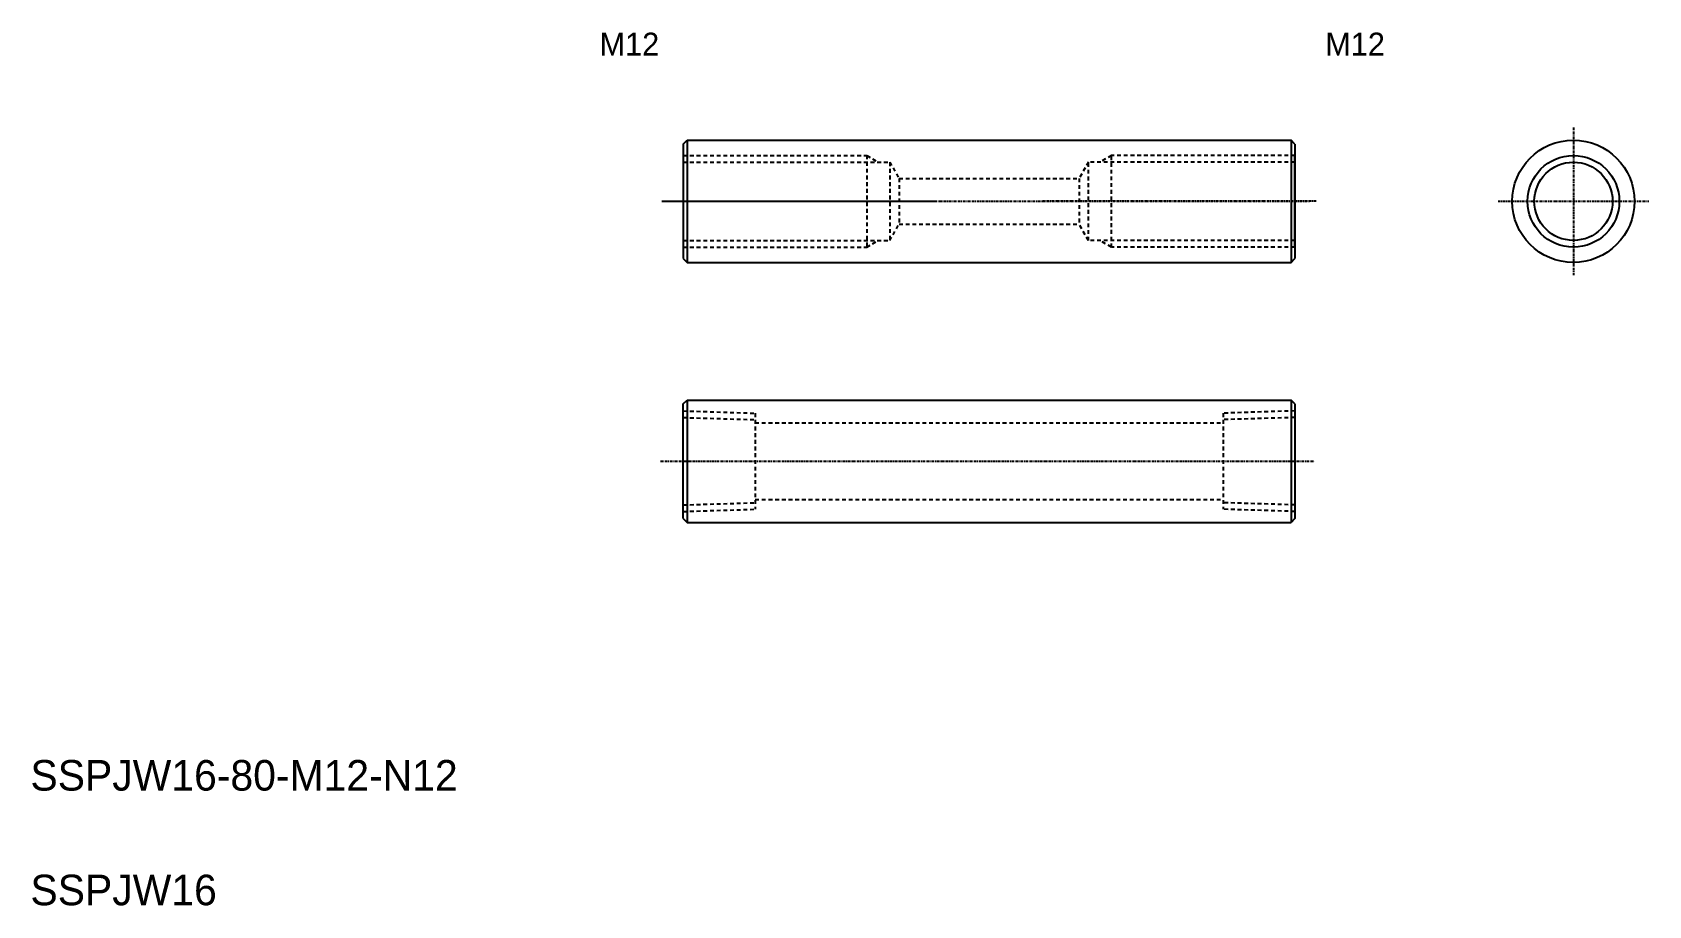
# Model space of a CAD drawing. Extents: x 210 to 421, y 80 to 194.
import ezdxf

# ---------------------------------------------------------------- set-up
doc = ezdxf.new("R2010")
doc.units = 0
doc.header["$LTSCALE"] = 0.25
doc.linetypes.add('CENTER', pattern=[2, 1.25, -0.25, 0.25, -0.25])
doc.linetypes.add('DASHED', pattern=[3.5, 2, -1.5])
doc.layers.get('0').update_dxf_attribs({"linetype": 'CONTINUOUS'})
doc.layers.add('CENTER', color=1, linetype='CENTER')

msp = doc.modelspace()

# ---------------------------------------------------------------- linework, layer by layer
for p, q in [((294.84, 179.67), (295.34, 180.17)), ((295.34, 180.17), (374.34, 180.17)), ((295.34, 180.17), (295.34, 164.17)), ((310.09, 180.17), (310.09, 180.17)), ((324.84, 180.17), (324.84, 180.17)), ((374.34, 180.17), (374.34, 164.17)), ((374.84, 179.67), (374.34, 180.17)), ((294.84, 179.67), (294.84, 164.67)), ((294.84, 178.17), (294.84, 166.17)), ((374.84, 179.67), (374.84, 164.67)), ((374.84, 166.17), (374.84, 178.17)), ((294.84, 164.67), (295.34, 164.17)), ((295.34, 164.17), (374.34, 164.17)), ((374.34, 164.17), (374.84, 164.67)), ((294.84, 145.67), (295.34, 146.17)), ((295.34, 146.17), (374.34, 146.17)), ((295.34, 146.17), (295.34, 130.17)), ((374.34, 146.17), (374.34, 130.17)), ((374.84, 145.67), (374.34, 146.17)), ((294.84, 130.67), (294.84, 145.67)), ((374.84, 145.67), (374.84, 130.67)), ((294.84, 130.67), (295.34, 130.17)), ((295.34, 130.17), (374.34, 130.17)), ((374.84, 130.67), (374.34, 130.17))]:
    msp.add_line(p, q)
at = {"color": 3, "linetype": 'DASHED'}
for p, q in [((294.84, 178.17), (318.84, 178.17)), ((318.84, 178.17), (318.84, 166.17)), ((318.84, 178.17), (320.36, 177.29)), ((350.84, 178.17), (349.33, 177.29)), ((374.84, 178.17), (350.84, 178.17)), ((350.84, 166.17), (350.84, 178.17)), ((294.84, 177.29), (321.84, 177.29)), ((321.84, 177.29), (321.84, 167.04)), ((321.84, 177.29), (323.07, 175.17)), ((347.84, 177.29), (346.62, 175.17)), ((374.84, 177.29), (347.84, 177.29)), ((347.84, 167.04), (347.84, 177.29)), ((323.07, 175.17), (346.62, 175.17)), ((323.07, 175.17), (323.07, 169.17)), ((346.62, 175.17), (346.62, 169.17)), ((321.84, 167.04), (323.07, 169.17)), ((323.07, 169.17), (346.62, 169.17)), ((347.84, 167.04), (346.62, 169.17)), ((294.84, 167.04), (321.84, 167.04)), ((318.84, 166.17), (320.36, 167.04)), ((374.84, 167.04), (347.84, 167.04)), ((350.84, 166.17), (349.33, 167.04)), ((294.84, 166.17), (318.84, 166.17)), ((374.84, 166.17), (350.84, 166.17)), ((294.84, 144.75), (304.24, 144.45)), ((294.84, 143.89), (304.24, 143.6)), ((304.24, 144.45), (304.24, 131.88)), ((374.84, 144.75), (365.44, 144.45)), ((365.44, 144.45), (365.44, 131.88)), ((374.84, 143.89), (365.44, 143.6)), ((304.24, 143.17), (365.44, 143.17)), ((294.84, 132.45), (304.24, 132.74)), ((294.84, 131.59), (304.24, 131.88)), ((304.24, 133.17), (365.44, 133.17)), ((374.84, 132.45), (365.44, 132.74)), ((374.84, 131.59), (365.44, 131.88))]:
    msp.add_line(p, q, dxfattribs=at)
for radius in [8, 5.12]:
    msp.add_circle((411.27, 172.17), radius)
at = {"color": 3}
msp.add_circle((411.27, 172.17), 6, dxfattribs=at)
at = {"layer": 'CENTER', "color": 1, "linetype": 'CENTER'}
for p, q in [((411.27, 181.82), (411.27, 162.52)), ((292.19, 172.17), (376.74, 172.17)), ((401.42, 172.17), (421.12, 172.17)), ((291.84, 138.17), (377.4, 138.17))]:
    msp.add_line(p, q, dxfattribs=at)
at = {"layer": 'CENTER', "linetype": 'CENTER'}
for p, q in [((292.05, 172.17), (327.79, 172.17)), ((377.63, 172.17), (341.89, 172.17))]:
    msp.add_line(p, q, dxfattribs=at)

# ---------------------------------------------------------------- texts
for s, height, p in [('M12', 3, (283.89, 191.24)), ('M12', 3, (378.81, 191.24)), ('SSPJW16-80-M12-N12', 4, (209.45, 95.07)), ('SSPJW16', 4, (209.45, 80.07))]:
    msp.add_text(s, height=height).set_placement(p)

doc.saveas('drawing.dxf')
